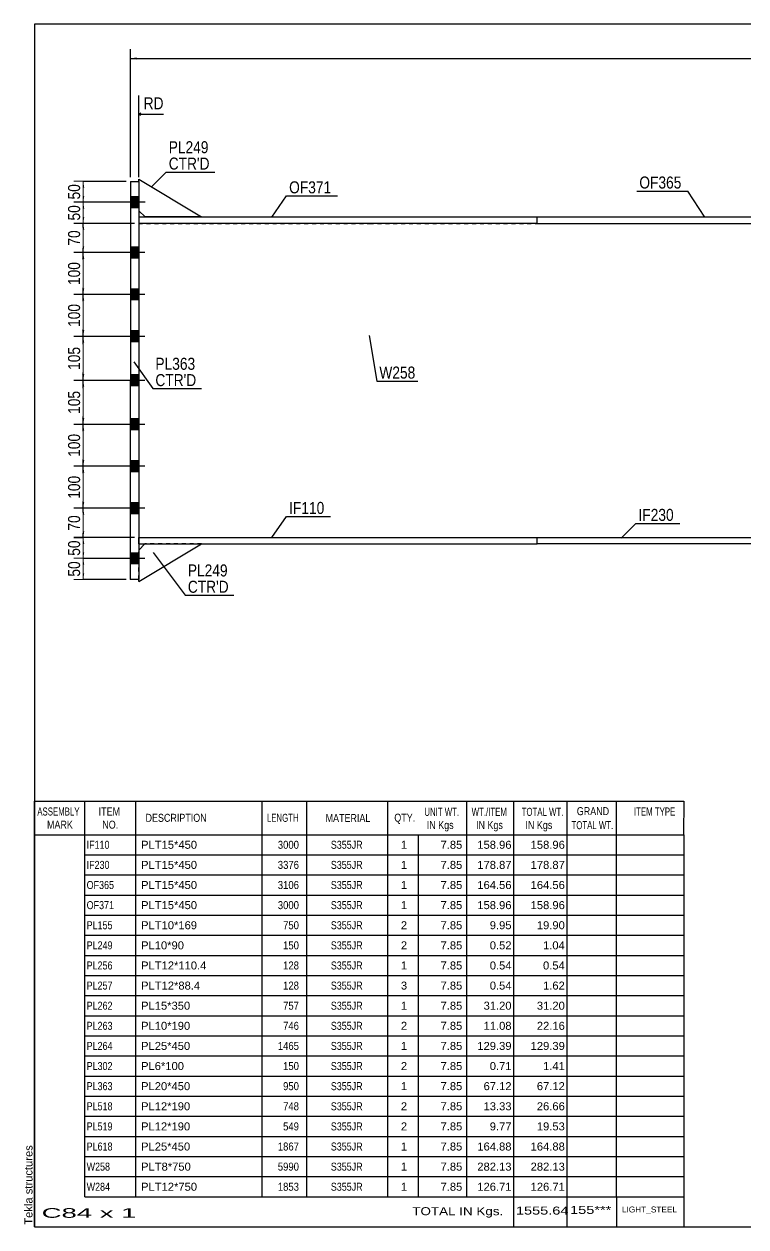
# Model space of a CAD drawing. Header units: millimetres. Extents: x -327 to 86, y -167 to 120.
# Drawn here: x -326.9 to -154.6, y -167 to 120.1 of the extents above; entities that cross this region are included whole.
import ezdxf

# ---------------------------------------------------------------- set-up
doc = ezdxf.new("R2010")
doc.units = ezdxf.units.MM
doc.linetypes.add('DXK_LINE_DOT1', pattern=[1.8814, 0.9407, -0.9407])
doc.styles.add('Arial', font='ARIAL.TTF', dxfattribs={"height": 0.2})
doc.styles.add('Arial Narrow', font='ARIALN.TTF', dxfattribs={"height": 0.2})

# ---------------------------------------------------------------- blocks, each defined once
blk = doc.blocks.new('Unknown-622253932-1209')
at = {"color": 5, "linetype": 'Continuous'}
for p, q in [((85.66, 120.05), (-324.34, 120.05)), ((-324.34, 120.05), (-324.34, -166.95)), ((85.66, -166.95), (85.66, 120.05)), ((-324.34, -166.95), (85.66, -166.95))]:
    blk.add_line(p, q, dxfattribs=at)
at = {"color": 174, "linetype": 'Continuous', "style": 'Arial'}
blk.add_text('Tekla structures', height=1.9102, rotation=90, dxfattribs=at).set_placement((-324.84, -166.45))
blk = doc.blocks.new('Part-622253932-1368 - 1230')
at = {"color": 2, "linetype": 'Continuous'}
for p, q in [((-301.49, 82.52), (-301.5, -12.48)), ((-301.49, 82.52), (-299.49, 82.52)), ((-299.49, 82.52), (-299.5, -12.48)), ((-299.5, -12.48), (-301.5, -12.48))]:
    blk.add_line(p, q, dxfattribs=at)
blk = doc.blocks.new('Bolt-622253932-1261 - 1230')
at = {"linetype": 'Continuous'}
for points in [[(-301.49, 78.82), (-301.49, 76.22), (-299.49, 76.22), (-299.49, 78.82)], [(-301.49, 78.82), (-301.49, 76.22), (-299.49, 76.22), (-299.49, 78.82)], [(-301.5, 66.82), (-301.5, 64.22), (-299.5, 64.22), (-299.5, 66.82)], [(-301.5, 66.82), (-301.5, 64.22), (-299.5, 64.22), (-299.5, 66.82)], [(-301.5, 56.82), (-301.5, 54.22), (-299.5, 54.22), (-299.5, 56.82)], [(-301.5, 56.82), (-301.5, 54.22), (-299.5, 54.22), (-299.5, 56.82)], [(-301.5, 46.82), (-301.5, 44.22), (-299.5, 44.22), (-299.5, 46.82)], [(-301.5, 46.82), (-301.5, 44.22), (-299.5, 44.22), (-299.5, 46.82)], [(-301.5, 36.32), (-301.5, 33.72), (-299.5, 33.72), (-299.5, 36.32)], [(-301.5, 36.32), (-301.5, 33.72), (-299.5, 33.72), (-299.5, 36.32)], [(-301.5, 25.82), (-301.5, 23.22), (-299.5, 23.22), (-299.5, 25.82)], [(-301.5, 25.82), (-301.5, 23.22), (-299.5, 23.22), (-299.5, 25.82)], [(-301.5, 15.82), (-301.5, 13.22), (-299.5, 13.22), (-299.5, 15.82)], [(-301.5, 15.82), (-301.5, 13.22), (-299.5, 13.22), (-299.5, 15.82)], [(-301.5, 5.82), (-301.5, 3.22), (-299.5, 3.22), (-299.5, 5.82)], [(-301.5, 5.82), (-301.5, 3.22), (-299.5, 3.22), (-299.5, 5.82)], [(-301.5, -6.18), (-301.5, -8.78), (-299.5, -8.78), (-299.5, -6.18)], [(-301.5, -6.18), (-301.5, -8.78), (-299.5, -8.78), (-299.5, -6.18)]]:
    blk.add_hatch(color=3, dxfattribs=at).paths.add_polyline_path(points)
at = {"color": 3, "linetype": 'Continuous'}
for p, q in [((-297.99, 77.52), (-306.99, 77.52)), ((-297.99, 77.52), (-306.99, 77.52)), ((-299.49, 78.82), (-301.49, 78.82)), ((-299.49, 78.82), (-301.49, 78.82)), ((-299.49, 76.22), (-301.49, 76.22)), ((-299.49, 76.22), (-301.49, 76.22)), ((-299.5, 66.82), (-301.5, 66.82)), ((-299.5, 66.82), (-301.5, 66.82)), ((-298, 65.52), (-307, 65.52)), ((-298, 65.52), (-307, 65.52)), ((-299.5, 64.22), (-301.5, 64.22)), ((-299.5, 64.22), (-301.5, 64.22)), ((-298, 55.52), (-307, 55.52)), ((-298, 55.52), (-307, 55.52)), ((-299.5, 56.82), (-301.5, 56.82)), ((-299.5, 56.82), (-301.5, 56.82)), ((-299.5, 54.22), (-301.5, 54.22)), ((-299.5, 54.22), (-301.5, 54.22)), ((-299.5, 46.82), (-301.5, 46.82)), ((-299.5, 46.82), (-301.5, 46.82)), ((-298, 45.52), (-307, 45.52)), ((-298, 45.52), (-307, 45.52)), ((-299.5, 44.22), (-301.5, 44.22)), ((-299.5, 44.22), (-301.5, 44.22)), ((-298, 35.02), (-307, 35.02)), ((-298, 35.02), (-307, 35.02)), ((-299.5, 36.32), (-301.5, 36.32)), ((-299.5, 36.32), (-301.5, 36.32)), ((-299.5, 33.72), (-301.5, 33.72)), ((-299.5, 33.72), (-301.5, 33.72)), ((-298, 24.52), (-307, 24.52)), ((-298, 24.52), (-307, 24.52)), ((-299.5, 25.82), (-301.5, 25.82)), ((-299.5, 25.82), (-301.5, 25.82)), ((-299.5, 23.22), (-301.5, 23.22)), ((-299.5, 23.22), (-301.5, 23.22)), ((-298, 14.52), (-307, 14.52)), ((-298, 14.52), (-307, 14.52)), ((-299.5, 15.82), (-301.5, 15.82)), ((-299.5, 15.82), (-301.5, 15.82)), ((-299.5, 13.22), (-301.5, 13.22)), ((-299.5, 13.22), (-301.5, 13.22)), ((-299.5, 5.82), (-301.5, 5.82)), ((-299.5, 5.82), (-301.5, 5.82)), ((-298, 4.52), (-307, 4.52)), ((-298, 4.52), (-307, 4.52)), ((-299.5, 3.22), (-301.5, 3.22)), ((-299.5, 3.22), (-301.5, 3.22)), ((-298, -7.48), (-307, -7.48)), ((-298, -7.48), (-307, -7.48)), ((-299.5, -6.18), (-301.5, -6.18)), ((-299.5, -6.18), (-301.5, -6.18)), ((-299.5, -8.78), (-301.5, -8.78)), ((-299.5, -8.78), (-301.5, -8.78))]:
    blk.add_line(p, q, dxfattribs=at)
blk = doc.blocks.new('Part-622253932-1334 - 1230')
at = {"color": 2, "linetype": 'Continuous'}
for p, q in [((-299.49, 82.52), (-299.49, 83.02)), ((-299.49, 83.02), (-284.49, 74.02)), ((-299.49, 75.52), (-297.99, 74.02)), ((-284.49, 74.02), (-297.99, 74.02))]:
    blk.add_line(p, q, dxfattribs=at)
at = {"color": 7, "linetype": 'DXK_LINE_DOT1'}
blk.add_line((-299.49, 82.52), (-299.49, 75.52), dxfattribs=at)
blk = doc.blocks.new('Part-622253932-1281 - 1230')
at = {"color": 7, "linetype": 'DXK_LINE_DOT1'}
for p, q in [((-299.5, 72.5), (-299.5, -2.5)), ((-299.5, 72.5), (-244.49, 72.5)), ((-244.39, 72.5), (-164.39, 72.5)), ((-164.29, 72.5), (-124.29, 72.5)), ((-124.29, 72.5), (-124.29, -2.5)), ((-299.5, -2.5), (-244.49, -2.5)), ((-244.39, -2.5), (-164.39, -2.5)), ((-164.29, -2.5), (-124.29, -2.5))]:
    blk.add_line(p, q, dxfattribs=at)
blk = doc.blocks.new('Part-622253932-1339 - 1230')
at = {"color": 2, "linetype": 'Continuous'}
for p, q in [((-299.5, -12.98), (-284.54, -4)), ((-299.5, -5.48), (-298.02, -4)), ((-299.5, -12.98), (-299.5, -12.48))]:
    blk.add_line(p, q, dxfattribs=at)
at = {"color": 7, "linetype": 'DXK_LINE_DOT1'}
for p, q in [((-299.5, -12.48), (-299.5, -5.48)), ((-298, -3.98), (-298.02, -4)), ((-284.5, -3.98), (-298, -3.98)), ((-284.54, -4), (-284.5, -3.98))]:
    blk.add_line(p, q, dxfattribs=at)
blk = doc.blocks.new('Part-622253932-1492 - 1230')
at = {"color": 2, "linetype": 'Continuous'}
for p, q in [((-204.39, -4), (-204.39, -2.5)), ((-204.39, -2.5), (-164.39, -2.5)), ((-164.29, -2.5), (-85.72, -2.5)), ((-85.72, -2.5), (-85.72, -4)), ((-164.39, -4), (-204.39, -4)), ((-85.72, -4), (-164.29, -4))]:
    blk.add_line(p, q, dxfattribs=at)
blk = doc.blocks.new('Part-622253932-1558 - 1230')
at = {"color": 2, "linetype": 'Continuous'}
for p, q in [((-164.39, 74), (-204.39, 74)), ((-204.39, 72.5), (-204.39, 74)), ((-204.39, 72.5), (-164.39, 72.5)), ((-112.74, 74), (-164.29, 74)), ((-164.29, 72.5), (-112.74, 72.5)), ((-112.74, 72.5), (-112.74, 74))]:
    blk.add_line(p, q, dxfattribs=at)
blk = doc.blocks.new('Part-622253932-1514 - 1230')
at = {"color": 2, "linetype": 'Continuous'}
for p, q in [((-299.5, -4), (-299.5, -2.5)), ((-299.5, -2.5), (-244.49, -2.5)), ((-244.39, -2.5), (-204.39, -2.5)), ((-204.39, -4), (-204.39, -2.5)), ((-299.5, -4), (-244.49, -4)), ((-244.39, -4), (-204.39, -4))]:
    blk.add_line(p, q, dxfattribs=at)
blk = doc.blocks.new('Part-622253932-1580 - 1230')
at = {"color": 2, "linetype": 'Continuous'}
for p, q in [((-299.5, 74), (-299.5, 72.5)), ((-244.49, 74), (-299.5, 74)), ((-244.49, 72.5), (-299.5, 72.5)), ((-204.39, 74), (-244.39, 74)), ((-204.39, 72.5), (-244.39, 72.5)), ((-204.39, 72.5), (-204.39, 74))]:
    blk.add_line(p, q, dxfattribs=at)
blk = doc.blocks.new('StraightDimension-622253932-13238 - 1230')
at = {"linetype": 'Continuous'}
for points in [[(-312.99, -4), (-312.74, -2.5), (-312.49, -4)], [(-312.49, -5.98), (-312.74, -7.48), (-312.99, -5.98)]]:
    blk.add_hatch(color=7, dxfattribs=at).paths.add_polyline_path(points)
at = {"color": 7, "linetype": 'Continuous'}
for p, q in [((-300.5, -2.5), (-314.99, -2.5)), ((-312.74, -7.48), (-312.74, -2.5)), ((-306.25, -7.48), (-314.99, -7.48))]:
    blk.add_line(p, q, dxfattribs=at)
at = {"color": 0}
blk.add_wipeout([(-312.89, -2.56), (-317.09, -2.56), (-317.09, -7.42), (-312.89, -7.42)], dxfattribs=at)
at = {"color": 3, "style": 'Arial Narrow'}
blk.add_text('50', height=2.863, rotation=90.0002, dxfattribs=at).set_placement((-313.49, -6.82))
blk = doc.blocks.new('StraightDimension-622253932-1798 - 1230')
at = {"linetype": 'Continuous'}
for points in [[(-299.99, 111.59), (-301.49, 111.84), (-299.99, 112.09)], [(72.46, 112.09), (73.96, 111.84), (72.46, 111.59)]]:
    blk.add_hatch(color=7, dxfattribs=at).paths.add_polyline_path(points)
at = {"color": 7, "linetype": 'Continuous'}
for p, q in [((-301.49, 83.52), (-301.49, 114.09)), ((73.96, 73.5), (73.96, 114.09)), ((-301.49, 111.84), (73.96, 111.84))]:
    blk.add_line(p, q, dxfattribs=at)
at = {"color": 0}
blk.add_wipeout([(-109.51, 111.99), (-109.51, 116.19), (-118.02, 116.19), (-118.02, 111.99)], dxfattribs=at)
at = {"color": 3, "style": 'Arial Narrow'}
blk.add_text('7993', height=2.863, dxfattribs=at).set_placement((-117.42, 112.59))
blk = doc.blocks.new('StraightDimension-622253932-13228 - 1230')
at = {"linetype": 'Continuous'}
for points in [[(-312.99, 81.02), (-312.74, 82.52), (-312.49, 81.02)], [(-312.49, 79.02), (-312.74, 77.52), (-312.99, 79.02)]]:
    blk.add_hatch(color=7, dxfattribs=at).paths.add_polyline_path(points)
at = {"color": 7, "linetype": 'Continuous'}
for p, q in [((-302.49, 82.52), (-314.99, 82.52)), ((-312.74, 77.52), (-312.74, 82.52)), ((-306.24, 77.52), (-314.99, 77.52))]:
    blk.add_line(p, q, dxfattribs=at)
at = {"color": 0}
blk.add_wipeout([(-312.89, 82.45), (-317.09, 82.45), (-317.09, 77.6), (-312.89, 77.6)], dxfattribs=at)
at = {"color": 3, "style": 'Arial Narrow'}
blk.add_text('50', height=2.863, rotation=90.0002, dxfattribs=at).set_placement((-313.49, 78.2))
blk = doc.blocks.new('StraightDimension-622253932-13229 - 1230')
at = {"linetype": 'Continuous'}
for points in [[(-312.99, 76.02), (-312.74, 77.52), (-312.49, 76.02)], [(-312.49, 74), (-312.74, 72.5), (-312.99, 74)]]:
    blk.add_hatch(color=7, dxfattribs=at).paths.add_polyline_path(points)
at = {"color": 7, "linetype": 'Continuous'}
for p, q in [((-306.24, 77.52), (-314.99, 77.52)), ((-312.74, 72.5), (-312.74, 77.52)), ((-300.5, 72.5), (-314.99, 72.5))]:
    blk.add_line(p, q, dxfattribs=at)
at = {"color": 0}
blk.add_wipeout([(-312.89, 77.44), (-317.09, 77.44), (-317.09, 72.58), (-312.89, 72.58)], dxfattribs=at)
at = {"color": 3, "style": 'Arial Narrow'}
blk.add_text('50', height=2.863, rotation=90.0002, dxfattribs=at).set_placement((-313.49, 73.18))
blk = doc.blocks.new('StraightDimension-622253932-13230 - 1230')
at = {"linetype": 'Continuous'}
for points in [[(-312.99, 71), (-312.74, 72.5), (-312.49, 71)], [(-312.49, 67.02), (-312.74, 65.52), (-312.99, 67.02)]]:
    blk.add_hatch(color=7, dxfattribs=at).paths.add_polyline_path(points)
at = {"color": 7, "linetype": 'Continuous'}
for p, q in [((-300.5, 72.5), (-314.99, 72.5)), ((-312.74, 65.52), (-312.74, 72.5)), ((-306.25, 65.52), (-314.99, 65.52))]:
    blk.add_line(p, q, dxfattribs=at)
at = {"color": 0}
blk.add_wipeout([(-312.89, 71.44), (-317.09, 71.44), (-317.09, 66.58), (-312.89, 66.58)], dxfattribs=at)
at = {"color": 3, "style": 'Arial Narrow'}
blk.add_text('70', height=2.863, rotation=90.0002, dxfattribs=at).set_placement((-313.49, 67.18))
blk = doc.blocks.new('StraightDimension-622253932-13231 - 1230')
at = {"linetype": 'Continuous'}
for points in [[(-312.99, 64.02), (-312.74, 65.52), (-312.49, 64.02)], [(-312.49, 57.02), (-312.74, 55.52), (-312.99, 57.02)]]:
    blk.add_hatch(color=7, dxfattribs=at).paths.add_polyline_path(points)
at = {"color": 7, "linetype": 'Continuous'}
for p, q in [((-306.25, 65.52), (-314.99, 65.52)), ((-312.74, 55.52), (-312.74, 65.52)), ((-306.25, 55.52), (-314.99, 55.52))]:
    blk.add_line(p, q, dxfattribs=at)
at = {"color": 0}
blk.add_wipeout([(-312.89, 63.87), (-317.09, 63.87), (-317.09, 57.18), (-312.89, 57.18)], dxfattribs=at)
at = {"color": 3, "style": 'Arial Narrow'}
blk.add_text('100', height=2.863, rotation=90.0002, dxfattribs=at).set_placement((-313.49, 57.78))
blk = doc.blocks.new('StraightDimension-622253932-13232 - 1230')
at = {"linetype": 'Continuous'}
for points in [[(-312.99, 54.02), (-312.74, 55.52), (-312.49, 54.02)], [(-312.49, 47.02), (-312.74, 45.52), (-312.99, 47.02)]]:
    blk.add_hatch(color=7, dxfattribs=at).paths.add_polyline_path(points)
at = {"color": 7, "linetype": 'Continuous'}
for p, q in [((-306.25, 55.52), (-314.99, 55.52)), ((-312.74, 45.52), (-312.74, 55.52)), ((-306.25, 45.52), (-314.99, 45.52))]:
    blk.add_line(p, q, dxfattribs=at)
at = {"color": 0}
blk.add_wipeout([(-312.89, 53.87), (-317.09, 53.87), (-317.09, 47.18), (-312.89, 47.18)], dxfattribs=at)
at = {"color": 3, "style": 'Arial Narrow'}
blk.add_text('100', height=2.863, rotation=90.0002, dxfattribs=at).set_placement((-313.49, 47.78))
blk = doc.blocks.new('StraightDimension-622253932-13233 - 1230')
at = {"linetype": 'Continuous'}
for points in [[(-312.99, 44.02), (-312.74, 45.52), (-312.49, 44.02)], [(-312.49, 36.52), (-312.74, 35.02), (-312.99, 36.52)]]:
    blk.add_hatch(color=7, dxfattribs=at).paths.add_polyline_path(points)
at = {"color": 7, "linetype": 'Continuous'}
for p, q in [((-306.25, 45.52), (-314.99, 45.52)), ((-312.74, 35.02), (-312.74, 45.52)), ((-306.25, 35.02), (-314.99, 35.02))]:
    blk.add_line(p, q, dxfattribs=at)
at = {"color": 0}
blk.add_wipeout([(-312.89, 43.62), (-317.09, 43.62), (-317.09, 36.93), (-312.89, 36.93)], dxfattribs=at)
at = {"color": 3, "style": 'Arial Narrow'}
blk.add_text('105', height=2.863, rotation=90.0002, dxfattribs=at).set_placement((-313.49, 37.53))
blk = doc.blocks.new('StraightDimension-622253932-13234 - 1230')
at = {"linetype": 'Continuous'}
for points in [[(-312.99, 33.52), (-312.74, 35.02), (-312.49, 33.52)], [(-312.49, 26.02), (-312.74, 24.52), (-312.99, 26.02)]]:
    blk.add_hatch(color=7, dxfattribs=at).paths.add_polyline_path(points)
at = {"color": 7, "linetype": 'Continuous'}
for p, q in [((-306.25, 35.02), (-314.99, 35.02)), ((-312.74, 24.52), (-312.74, 35.02)), ((-306.25, 24.52), (-314.99, 24.52))]:
    blk.add_line(p, q, dxfattribs=at)
at = {"color": 0}
blk.add_wipeout([(-312.89, 33.12), (-317.09, 33.12), (-317.09, 26.43), (-312.89, 26.43)], dxfattribs=at)
at = {"color": 3, "style": 'Arial Narrow'}
blk.add_text('105', height=2.863, rotation=90.0002, dxfattribs=at).set_placement((-313.49, 27.03))
blk = doc.blocks.new('StraightDimension-622253932-13235 - 1230')
at = {"linetype": 'Continuous'}
for points in [[(-312.99, 23.02), (-312.74, 24.52), (-312.49, 23.02)], [(-312.49, 16.02), (-312.74, 14.52), (-312.99, 16.02)]]:
    blk.add_hatch(color=7, dxfattribs=at).paths.add_polyline_path(points)
at = {"color": 7, "linetype": 'Continuous'}
for p, q in [((-306.25, 24.52), (-314.99, 24.52)), ((-312.74, 14.52), (-312.74, 24.52)), ((-306.25, 14.52), (-314.99, 14.52))]:
    blk.add_line(p, q, dxfattribs=at)
at = {"color": 0}
blk.add_wipeout([(-312.89, 22.87), (-317.09, 22.87), (-317.09, 16.18), (-312.89, 16.18)], dxfattribs=at)
at = {"color": 3, "style": 'Arial Narrow'}
blk.add_text('100', height=2.863, rotation=90.0002, dxfattribs=at).set_placement((-313.49, 16.78))
blk = doc.blocks.new('StraightDimension-622253932-13236 - 1230')
at = {"linetype": 'Continuous'}
for points in [[(-312.99, 13.02), (-312.74, 14.52), (-312.49, 13.02)], [(-312.49, 6.02), (-312.74, 4.52), (-312.99, 6.02)]]:
    blk.add_hatch(color=7, dxfattribs=at).paths.add_polyline_path(points)
at = {"color": 7, "linetype": 'Continuous'}
for p, q in [((-306.25, 14.52), (-314.99, 14.52)), ((-312.74, 4.52), (-312.74, 14.52)), ((-306.25, 4.52), (-314.99, 4.52))]:
    blk.add_line(p, q, dxfattribs=at)
at = {"color": 0}
blk.add_wipeout([(-312.89, 12.87), (-317.09, 12.87), (-317.09, 6.18), (-312.89, 6.18)], dxfattribs=at)
at = {"color": 3, "style": 'Arial Narrow'}
blk.add_text('100', height=2.863, rotation=90.0002, dxfattribs=at).set_placement((-313.49, 6.78))
blk = doc.blocks.new('StraightDimension-622253932-13237 - 1230')
at = {"linetype": 'Continuous'}
for points in [[(-312.99, 3.02), (-312.74, 4.52), (-312.49, 3.02)], [(-312.49, -1), (-312.74, -2.5), (-312.99, -1)]]:
    blk.add_hatch(color=7, dxfattribs=at).paths.add_polyline_path(points)
at = {"color": 7, "linetype": 'Continuous'}
for p, q in [((-306.25, 4.52), (-314.99, 4.52)), ((-312.74, -2.5), (-312.74, 4.52)), ((-300.5, -2.5), (-314.99, -2.5))]:
    blk.add_line(p, q, dxfattribs=at)
at = {"color": 0}
blk.add_wipeout([(-312.89, 3.44), (-317.09, 3.44), (-317.09, -1.42), (-312.89, -1.42)], dxfattribs=at)
at = {"color": 3, "style": 'Arial Narrow'}
blk.add_text('70', height=2.863, rotation=90.0002, dxfattribs=at).set_placement((-313.49, -0.82))
blk = doc.blocks.new('StraightDimension-622253932-13239 - 1230')
at = {"linetype": 'Continuous'}
for points in [[(-312.99, -8.98), (-312.74, -7.48), (-312.49, -8.98)], [(-312.49, -10.98), (-312.74, -12.48), (-312.99, -10.98)]]:
    blk.add_hatch(color=7, dxfattribs=at).paths.add_polyline_path(points)
at = {"color": 7, "linetype": 'Continuous'}
for p, q in [((-306.25, -7.48), (-314.99, -7.48)), ((-312.74, -12.48), (-312.74, -7.48)), ((-302.5, -12.48), (-314.99, -12.48))]:
    blk.add_line(p, q, dxfattribs=at)
at = {"color": 0}
blk.add_wipeout([(-312.89, -7.55), (-317.09, -7.55), (-317.09, -12.4), (-312.89, -12.4)], dxfattribs=at)
at = {"color": 3, "style": 'Arial Narrow'}
blk.add_text('50', height=2.863, rotation=90.0002, dxfattribs=at).set_placement((-313.49, -11.8))
blk = doc.blocks.new('StraightDimension-622253932-14070 - 1230')
at = {"linetype": 'Continuous'}
blk.add_hatch(color=7, dxfattribs=at).paths.add_polyline_path([(-114.24, 98.01), (-112.74, 97.76), (-114.24, 97.51)])
at = {"color": 7, "linetype": 'Continuous'}
for p, q in [((-112.74, 76), (-112.74, 102.26)), ((-122.8, 97.76), (-112.74, 97.76))]:
    blk.add_line(p, q, dxfattribs=at)
at = {"color": 0, "linetype": 'Continuous'}
blk.add_wipeout([(-292.96, 99.11), (-292.96, 103.31), (-298.91, 103.31), (-298.91, 99.11)], dxfattribs=at)
at = {"color": 7, "linetype": 'Continuous'}
for p, q in [((-299.49, 83.52), (-299.49, 103.01)), ((-298.99, 98.76), (-299.49, 98.51)), ((-298.99, 98.26), (-299.49, 98.51)), ((-293.56, 98.51), (-299.49, 98.51))]:
    blk.add_line(p, q, dxfattribs=at)
at = {"color": 3, "linetype": 'Continuous', "style": 'Arial Narrow'}
blk.add_text('RD', height=2.863, dxfattribs=at).set_placement((-298.31, 99.71))
at = {"color": 0}
blk.add_wipeout([(-113.51, 98.66), (-113.51, 102.86), (-122.02, 102.86), (-122.02, 98.66)], dxfattribs=at)
at = {"color": 3, "style": 'Arial Narrow'}
blk.add_text('6106', height=2.863, dxfattribs=at).set_placement((-121.42, 99.26))
blk = doc.blocks.new('CBS_BOM-622253932-16036')
at = {"color": 7, "linetype": 'Continuous'}
for p, q in [((-324.37, -73.38), (-324.37, -65.38)), ((-324.37, -65.38), (-169.45, -65.38)), ((-312.37, -73.38), (-312.37, -65.38)), ((-300.18, -73.38), (-300.18, -65.38)), ((-270.02, -73.38), (-270.02, -65.38)), ((-259.34, -73.38), (-259.34, -65.38)), ((-240.02, -73.38), (-240.02, -65.38)), ((-221.22, -73.38), (-221.22, -65.38)), ((-210.01, -73.38), (-210.01, -65.38)), ((-197.22, -73.38), (-197.22, -65.38)), ((-185.47, -73.38), (-185.47, -65.38)), ((-169.45, -65.39), (-169.46, -73.37)), ((-324.37, -73.38), (-169.45, -73.38)), ((-324.37, -78.18), (-324.37, -73.38)), ((-312.37, -78.18), (-312.37, -73.38)), ((-300.18, -78.18), (-300.18, -73.38)), ((-270.02, -78.18), (-270.02, -73.38)), ((-259.34, -78.18), (-259.34, -73.38)), ((-240.02, -78.18), (-240.02, -73.38)), ((-232.76, -78.18), (-232.76, -73.38)), ((-221.22, -78.18), (-221.22, -73.38)), ((-210.01, -78.18), (-210.01, -73.38)), ((-197.22, -78.18), (-197.22, -73.38)), ((-185.46, -78.18), (-185.46, -73.38)), ((-169.45, -73.38), (-169.45, -78.18)), ((-324.37, -82.98), (-324.37, -78.18)), ((-312.37, -78.18), (-169.45, -78.18)), ((-312.37, -82.98), (-312.37, -78.18)), ((-300.18, -82.98), (-300.18, -78.18)), ((-270.02, -82.98), (-270.02, -78.18)), ((-259.34, -82.98), (-259.34, -78.18)), ((-240.02, -82.98), (-240.02, -78.18)), ((-232.76, -82.98), (-232.76, -78.18)), ((-221.22, -82.98), (-221.22, -78.18)), ((-210.01, -82.98), (-210.01, -78.18)), ((-197.22, -82.98), (-197.22, -78.18)), ((-185.46, -82.98), (-185.46, -78.18)), ((-169.45, -78.18), (-169.45, -82.98)), ((-324.37, -87.78), (-324.37, -82.98)), ((-312.37, -82.98), (-169.45, -82.98)), ((-312.37, -87.78), (-312.37, -82.98)), ((-300.18, -87.78), (-300.18, -82.98)), ((-270.02, -87.78), (-270.02, -82.98)), ((-259.34, -87.78), (-259.34, -82.98)), ((-240.02, -87.78), (-240.02, -82.98)), ((-232.76, -87.78), (-232.76, -82.98)), ((-221.22, -87.78), (-221.22, -82.98)), ((-210.01, -87.78), (-210.01, -82.98)), ((-197.22, -87.78), (-197.22, -82.98)), ((-185.46, -87.78), (-185.46, -82.98)), ((-169.45, -82.98), (-169.45, -87.78)), ((-324.37, -92.58), (-324.37, -87.78)), ((-312.37, -87.78), (-169.45, -87.78)), ((-312.37, -92.58), (-312.37, -87.78)), ((-300.18, -92.58), (-300.18, -87.78)), ((-270.02, -92.58), (-270.02, -87.78)), ((-259.34, -92.58), (-259.34, -87.78)), ((-240.02, -92.58), (-240.02, -87.78)), ((-232.76, -92.58), (-232.76, -87.78)), ((-221.22, -92.58), (-221.22, -87.78)), ((-210.01, -92.58), (-210.01, -87.78)), ((-197.22, -92.58), (-197.22, -87.78)), ((-185.46, -92.58), (-185.46, -87.78)), ((-169.45, -87.78), (-169.45, -92.58)), ((-324.37, -97.38), (-324.37, -92.58)), ((-312.37, -92.58), (-169.45, -92.58)), ((-312.37, -97.38), (-312.37, -92.58)), ((-300.18, -97.38), (-300.18, -92.58)), ((-270.02, -97.38), (-270.02, -92.58)), ((-259.34, -97.38), (-259.34, -92.58)), ((-240.02, -97.38), (-240.02, -92.58)), ((-232.76, -97.38), (-232.76, -92.58)), ((-221.22, -97.38), (-221.22, -92.58)), ((-210.01, -97.38), (-210.01, -92.58)), ((-197.22, -97.38), (-197.22, -92.58)), ((-185.46, -97.38), (-185.46, -92.58)), ((-169.45, -92.58), (-169.45, -97.38)), ((-324.37, -102.18), (-324.37, -97.38)), ((-312.37, -97.38), (-169.45, -97.38)), ((-312.37, -102.18), (-312.37, -97.38)), ((-300.18, -102.18), (-300.18, -97.38)), ((-270.02, -102.18), (-270.02, -97.38)), ((-259.34, -102.18), (-259.34, -97.38)), ((-240.02, -102.18), (-240.02, -97.38)), ((-232.76, -102.18), (-232.76, -97.38)), ((-221.22, -102.18), (-221.22, -97.38)), ((-210.01, -102.18), (-210.01, -97.38)), ((-197.22, -102.18), (-197.22, -97.38)), ((-185.46, -102.18), (-185.46, -97.38)), ((-169.45, -97.38), (-169.45, -102.18)), ((-324.37, -106.98), (-324.37, -102.18)), ((-312.37, -102.18), (-169.45, -102.18)), ((-312.37, -106.98), (-312.37, -102.18)), ((-300.18, -106.98), (-300.18, -102.18)), ((-270.02, -106.98), (-270.02, -102.18)), ((-259.34, -106.98), (-259.34, -102.18)), ((-240.02, -106.98), (-240.02, -102.18)), ((-232.76, -106.98), (-232.76, -102.18)), ((-221.22, -106.98), (-221.22, -102.18)), ((-210.01, -106.98), (-210.01, -102.18)), ((-197.22, -106.98), (-197.22, -102.18)), ((-185.46, -106.98), (-185.46, -102.18)), ((-169.45, -102.18), (-169.45, -106.98)), ((-324.37, -111.78), (-324.37, -106.98)), ((-312.37, -106.98), (-169.45, -106.98)), ((-312.37, -111.78), (-312.37, -106.98)), ((-300.18, -111.78), (-300.18, -106.98)), ((-270.02, -111.78), (-270.02, -106.98)), ((-259.34, -111.78), (-259.34, -106.98)), ((-240.02, -111.78), (-240.02, -106.98)), ((-232.76, -111.78), (-232.76, -106.98)), ((-221.22, -111.78), (-221.22, -106.98)), ((-210.01, -111.78), (-210.01, -106.98)), ((-197.22, -111.78), (-197.22, -106.98)), ((-185.46, -111.78), (-185.46, -106.98)), ((-169.45, -106.98), (-169.45, -111.78)), ((-324.37, -116.58), (-324.37, -111.78)), ((-312.37, -111.78), (-169.45, -111.78)), ((-312.37, -116.58), (-312.37, -111.78)), ((-300.18, -116.58), (-300.18, -111.78)), ((-270.02, -116.58), (-270.02, -111.78)), ((-259.34, -116.58), (-259.34, -111.78)), ((-240.02, -116.58), (-240.02, -111.78)), ((-232.76, -116.58), (-232.76, -111.78)), ((-221.22, -116.58), (-221.22, -111.78)), ((-210.01, -116.58), (-210.01, -111.78)), ((-197.22, -116.58), (-197.22, -111.78)), ((-185.46, -116.58), (-185.46, -111.78)), ((-169.45, -111.78), (-169.45, -116.58)), ((-324.37, -121.38), (-324.37, -116.58)), ((-312.37, -116.58), (-169.45, -116.58)), ((-312.37, -121.38), (-312.37, -116.58)), ((-300.18, -121.38), (-300.18, -116.58)), ((-270.02, -121.38), (-270.02, -116.58)), ((-259.34, -121.38), (-259.34, -116.58)), ((-240.02, -121.38), (-240.02, -116.58)), ((-232.76, -121.38), (-232.76, -116.58)), ((-221.22, -121.38), (-221.22, -116.58)), ((-210.01, -121.38), (-210.01, -116.58)), ((-197.22, -121.38), (-197.22, -116.58)), ((-185.46, -121.38), (-185.46, -116.58)), ((-169.45, -116.58), (-169.45, -121.38)), ((-324.37, -126.18), (-324.37, -121.38)), ((-312.37, -121.38), (-169.45, -121.38)), ((-312.37, -126.18), (-312.37, -121.38)), ((-300.18, -126.18), (-300.18, -121.38)), ((-270.02, -126.18), (-270.02, -121.38)), ((-259.34, -126.18), (-259.34, -121.38)), ((-240.02, -126.18), (-240.02, -121.38)), ((-232.76, -126.18), (-232.76, -121.38)), ((-221.22, -126.18), (-221.22, -121.38)), ((-210.01, -126.18), (-210.01, -121.38)), ((-197.22, -126.18), (-197.22, -121.38)), ((-185.46, -126.18), (-185.46, -121.38)), ((-169.45, -121.38), (-169.45, -126.18)), ((-324.37, -130.98), (-324.37, -126.18)), ((-312.37, -126.18), (-169.45, -126.18)), ((-312.37, -130.98), (-312.37, -126.18)), ((-300.18, -130.98), (-300.18, -126.18)), ((-270.02, -130.98), (-270.02, -126.18)), ((-259.34, -130.98), (-259.34, -126.18)), ((-240.02, -130.98), (-240.02, -126.18)), ((-232.76, -130.98), (-232.76, -126.18)), ((-221.22, -130.98), (-221.22, -126.18)), ((-210.01, -130.98), (-210.01, -126.18)), ((-197.22, -130.98), (-197.22, -126.18)), ((-185.46, -130.98), (-185.46, -126.18)), ((-169.45, -126.18), (-169.45, -130.98)), ((-324.37, -135.78), (-324.37, -130.98)), ((-312.37, -130.98), (-169.45, -130.98)), ((-312.37, -135.78), (-312.37, -130.98)), ((-300.18, -135.78), (-300.18, -130.98)), ((-270.02, -135.78), (-270.02, -130.98)), ((-259.34, -135.78), (-259.34, -130.98)), ((-240.02, -135.78), (-240.02, -130.98)), ((-232.76, -135.78), (-232.76, -130.98)), ((-221.22, -135.78), (-221.22, -130.98)), ((-210.01, -135.78), (-210.01, -130.98)), ((-197.22, -135.78), (-197.22, -130.98)), ((-185.46, -135.78), (-185.46, -130.98)), ((-169.45, -130.98), (-169.45, -135.78)), ((-324.37, -140.58), (-324.37, -135.78)), ((-312.37, -135.78), (-169.45, -135.78)), ((-312.37, -140.58), (-312.37, -135.78)), ((-300.18, -140.58), (-300.18, -135.78)), ((-270.02, -140.58), (-270.02, -135.78)), ((-259.34, -140.58), (-259.34, -135.78)), ((-240.02, -140.58), (-240.02, -135.78)), ((-232.76, -140.58), (-232.76, -135.78)), ((-221.22, -140.58), (-221.22, -135.78)), ((-210.01, -140.58), (-210.01, -135.78)), ((-197.22, -140.58), (-197.22, -135.78)), ((-185.46, -140.58), (-185.46, -135.78)), ((-169.45, -135.78), (-169.45, -140.58)), ((-324.37, -145.38), (-324.37, -140.58)), ((-312.37, -140.58), (-169.45, -140.58)), ((-312.37, -145.38), (-312.37, -140.58)), ((-300.18, -145.38), (-300.18, -140.58)), ((-270.02, -145.38), (-270.02, -140.58)), ((-259.34, -145.38), (-259.34, -140.58)), ((-240.02, -145.38), (-240.02, -140.58)), ((-232.76, -145.38), (-232.76, -140.58)), ((-221.22, -145.38), (-221.22, -140.58)), ((-210.01, -145.38), (-210.01, -140.58)), ((-197.22, -145.38), (-197.22, -140.58)), ((-185.46, -145.38), (-185.46, -140.58)), ((-169.45, -140.58), (-169.45, -145.38)), ((-324.37, -150.18), (-324.37, -145.38)), ((-312.37, -145.38), (-169.45, -145.38)), ((-312.37, -150.18), (-312.37, -145.38)), ((-300.18, -150.18), (-300.18, -145.38)), ((-270.02, -150.18), (-270.02, -145.38)), ((-259.34, -150.18), (-259.34, -145.38)), ((-240.02, -150.18), (-240.02, -145.38)), ((-232.76, -150.18), (-232.76, -145.38)), ((-221.22, -150.18), (-221.22, -145.38)), ((-210.01, -150.18), (-210.01, -145.38)), ((-197.22, -150.18), (-197.22, -145.38)), ((-185.46, -150.18), (-185.46, -145.38)), ((-169.45, -145.38), (-169.45, -150.18)), ((-324.37, -154.98), (-324.37, -150.18)), ((-312.37, -150.18), (-169.45, -150.18)), ((-312.37, -154.98), (-312.37, -150.18)), ((-300.18, -154.98), (-300.18, -150.18)), ((-270.02, -154.98), (-270.02, -150.18)), ((-259.34, -154.98), (-259.34, -150.18)), ((-240.02, -154.98), (-240.02, -150.18)), ((-232.76, -154.98), (-232.76, -150.18)), ((-221.22, -154.98), (-221.22, -150.18)), ((-210.01, -154.98), (-210.01, -150.18)), ((-197.22, -154.98), (-197.22, -150.18)), ((-185.46, -154.98), (-185.46, -150.18)), ((-169.45, -150.18), (-169.45, -154.98)), ((-324.37, -159.78), (-324.37, -154.98)), ((-312.37, -154.98), (-169.45, -154.98)), ((-312.37, -159.78), (-312.37, -154.98)), ((-300.18, -159.78), (-300.18, -154.98)), ((-270.02, -159.78), (-270.02, -154.98)), ((-259.34, -159.78), (-259.34, -154.98)), ((-240.02, -159.78), (-240.02, -154.98)), ((-232.76, -159.78), (-232.76, -154.98)), ((-221.22, -159.78), (-221.22, -154.98)), ((-210.01, -159.78), (-210.01, -154.98)), ((-197.22, -159.78), (-197.22, -154.98)), ((-185.46, -159.78), (-185.46, -154.98)), ((-169.45, -154.98), (-169.45, -159.78)), ((-324.37, -166.98), (-324.37, -159.8)), ((-312.37, -159.78), (-169.45, -159.78)), ((-210.01, -166.98), (-210.01, -159.8)), ((-197.22, -166.98), (-197.22, -159.8)), ((-185.42, -166.98), (-185.42, -159.8)), ((-169.45, -159.78), (-169.45, -166.98)), ((-324.37, -166.98), (-169.45, -166.98))]:
    blk.add_line(p, q, dxfattribs=at)
at = {"color": 3, "linetype": 'Continuous', "style": 'Arial'}
for s, height, width, p in [('ASSEMBLY', 1.91, 0.7, (-323.69, -68.8)), ('ITEM', 1.91, 0.8, (-309.05, -68.8)), ('DESCRIPTION', 1.9102, 0.8, (-297.86, -70.31)), ('LENGTH', 1.91, 0.7, (-268.91, -70.31)), ('MATERIAL', 1.91, 0.8, (-254.89, -70.36)), ('QTY.', 1.91, 0.8, (-238.5, -70.28)), ('UNIT WT.', 1.91, 0.7, (-231.33, -68.88)), ('WT./ITEM', 1.91, 0.7, (-220.04, -68.88)), ('TOTAL WT.', 1.91, 0.7, (-208.11, -68.88)), ('GRAND', 1.91, 0.8, (-194.95, -68.72)), ('ITEM TYPE', 1.91, 0.7, (-181.31, -68.8)), ('MARK', 1.91, 0.8, (-321.37, -71.94)), ('NO.', 1.91, 0.8, (-308.19, -71.94)), ('IN Kgs', 1.91, 0.8, (-230.75, -72.02)), ('IN Kgs', 1.91, 0.8, (-219, -72.02)), ('IN Kgs', 1.91, 0.8, (-207.21, -72.02)), ('TOTAL WT.', 1.91, 0.7, (-196.21, -72.06))]:
    blk.add_text(s, height=height, dxfattribs=dict(at, width=width)).set_placement(p)
at = {"color": 7, "linetype": 'Continuous', "style": 'Arial'}
for s, width, p in [('IF110', 0.8, (-311.92, -76.74)), ('3000', 0.85, (-266.3, -76.74)), ('S355JR', 0.8, (-253.65, -76.74)), ('IF230', 0.8, (-311.92, -81.54)), ('3376', 0.85, (-266.3, -81.54)), ('S355JR', 0.8, (-253.65, -81.54)), ('OF365', 0.8, (-311.92, -86.34)), ('3106', 0.85, (-266.3, -86.34)), ('S355JR', 0.8, (-253.65, -86.34)), ('OF371', 0.8, (-311.92, -91.14)), ('3000', 0.85, (-266.3, -91.14)), ('S355JR', 0.8, (-253.65, -91.14)), ('PL155', 0.8, (-311.92, -95.94)), ('750', 0.85, (-265.04, -95.94)), ('S355JR', 0.8, (-253.65, -95.94)), ('PL249', 0.8, (-311.92, -100.74)), ('150', 0.85, (-265.04, -100.74)), ('S355JR', 0.8, (-253.65, -100.74)), ('PL256', 0.8, (-311.92, -105.54)), ('128', 0.85, (-265.04, -105.54)), ('S355JR', 0.8, (-253.65, -105.54)), ('PL257', 0.8, (-311.92, -110.34)), ('128', 0.85, (-265.04, -110.34)), ('S355JR', 0.8, (-253.65, -110.34)), ('PL262', 0.8, (-311.92, -115.14)), ('757', 0.85, (-265.04, -115.14)), ('S355JR', 0.8, (-253.65, -115.14)), ('PL263', 0.8, (-311.92, -119.94)), ('746', 0.85, (-265.04, -119.94)), ('S355JR', 0.8, (-253.65, -119.94)), ('PL264', 0.8, (-311.92, -124.74)), ('1465', 0.85, (-266.3, -124.74)), ('S355JR', 0.8, (-253.65, -124.74)), ('PL302', 0.8, (-311.92, -129.54)), ('150', 0.85, (-265.04, -129.54)), ('S355JR', 0.8, (-253.65, -129.54)), ('PL363', 0.8, (-311.92, -134.34)), ('950', 0.85, (-265.04, -134.34)), ('S355JR', 0.8, (-253.65, -134.34)), ('PL518', 0.8, (-311.92, -139.14)), ('748', 0.85, (-265.04, -139.14)), ('S355JR', 0.8, (-253.65, -139.14)), ('PL519', 0.8, (-311.92, -143.94)), ('549', 0.85, (-265.04, -143.94)), ('S355JR', 0.8, (-253.65, -143.94)), ('PL618', 0.8, (-311.92, -148.74)), ('1867', 0.85, (-266.3, -148.74)), ('S355JR', 0.8, (-253.65, -148.74)), ('W258', 0.8, (-311.92, -153.54)), ('5990', 0.85, (-266.3, -153.54)), ('S355JR', 0.8, (-253.65, -153.54)), ('W284', 0.8, (-311.92, -158.34)), ('1853', 0.85, (-266.3, -158.34)), ('S355JR', 0.8, (-253.65, -158.34))]:
    blk.add_text(s, height=1.91, dxfattribs=dict(at, width=width)).set_placement(p)
for s, height, p in [('PLT15*450', 1.91, (-298.93, -76.74)), ('1', 1.91, (-236.93, -76.74)), ('7.85', 1.91, (-227.47, -76.74)), ('158.96', 1.91, (-218.69, -76.74)), ('158.96', 1.91, (-205.97, -76.74)), ('PLT15*450', 1.91, (-298.93, -81.54)), ('1', 1.91, (-236.93, -81.54)), ('7.85', 1.91, (-227.47, -81.54)), ('178.87', 1.91, (-218.69, -81.54)), ('178.87', 1.91, (-205.97, -81.54)), ('PLT15*450', 1.91, (-298.93, -86.34)), ('1', 1.91, (-236.93, -86.34)), ('7.85', 1.91, (-227.47, -86.34)), ('164.56', 1.91, (-218.69, -86.34)), ('164.56', 1.91, (-205.97, -86.34)), ('PLT15*450', 1.91, (-298.93, -91.14)), ('1', 1.91, (-236.93, -91.14)), ('7.85', 1.91, (-227.47, -91.14)), ('158.96', 1.91, (-218.69, -91.14)), ('158.96', 1.91, (-205.97, -91.14)), ('PLT10*169', 1.91, (-298.93, -95.94)), ('2', 1.91, (-236.93, -95.94)), ('7.85', 1.91, (-227.47, -95.94)), ('9.95', 1.91, (-215.72, -95.94)), ('19.90', 1.91, (-204.49, -95.94)), ('PL10*90', 1.91, (-298.93, -100.74)), ('2', 1.91, (-236.93, -100.74)), ('7.85', 1.91, (-227.47, -100.74)), ('0.52', 1.91, (-215.72, -100.74)), ('1.04', 1.91, (-203.01, -100.74)), ('PLT12*110.4', 1.9102, (-298.93, -105.54)), ('1', 1.91, (-236.93, -105.54)), ('7.85', 1.91, (-227.47, -105.54)), ('0.54', 1.91, (-215.72, -105.54)), ('0.54', 1.91, (-203.01, -105.54)), ('PLT12*88.4', 1.91, (-298.93, -110.34)), ('3', 1.91, (-236.93, -110.34)), ('7.85', 1.91, (-227.47, -110.34)), ('0.54', 1.91, (-215.72, -110.34)), ('1.62', 1.91, (-203.01, -110.34)), ('PL15*350', 1.91, (-298.93, -115.14)), ('1', 1.91, (-236.93, -115.14)), ('7.85', 1.91, (-227.47, -115.14)), ('31.20', 1.91, (-217.2, -115.14)), ('31.20', 1.91, (-204.49, -115.14)), ('PL10*190', 1.91, (-298.93, -119.94)), ('2', 1.91, (-236.93, -119.94)), ('7.85', 1.91, (-227.47, -119.94)), ('11.08', 1.91, (-217.2, -119.94)), ('22.16', 1.91, (-204.49, -119.94)), ('PL25*450', 1.91, (-298.93, -124.74)), ('1', 1.91, (-236.93, -124.74)), ('7.85', 1.91, (-227.47, -124.74)), ('129.39', 1.91, (-218.69, -124.74)), ('129.39', 1.91, (-205.97, -124.74)), ('PL6*100', 1.91, (-298.93, -129.54)), ('2', 1.91, (-236.93, -129.54)), ('7.85', 1.91, (-227.47, -129.54)), ('0.71', 1.91, (-215.72, -129.54)), ('1.41', 1.91, (-203.01, -129.54)), ('PL20*450', 1.91, (-298.93, -134.34)), ('1', 1.91, (-236.93, -134.34)), ('7.85', 1.91, (-227.47, -134.34)), ('67.12', 1.91, (-217.2, -134.34)), ('67.12', 1.91, (-204.49, -134.34)), ('PL12*190', 1.91, (-298.93, -139.14)), ('2', 1.91, (-236.93, -139.14)), ('7.85', 1.91, (-227.47, -139.14)), ('13.33', 1.91, (-217.2, -139.14)), ('26.66', 1.91, (-204.49, -139.14)), ('PL12*190', 1.91, (-298.93, -143.94)), ('2', 1.91, (-236.93, -143.94)), ('7.85', 1.91, (-227.47, -143.94)), ('9.77', 1.91, (-215.72, -143.94)), ('19.53', 1.91, (-204.49, -143.94)), ('PL25*450', 1.91, (-298.93, -148.74)), ('1', 1.91, (-236.93, -148.74)), ('7.85', 1.91, (-227.47, -148.74)), ('164.88', 1.91, (-218.69, -148.74)), ('164.88', 1.91, (-205.97, -148.74)), ('PLT8*750', 1.91, (-298.93, -153.54)), ('1', 1.91, (-236.93, -153.54)), ('7.85', 1.91, (-227.47, -153.54)), ('282.13', 1.91, (-218.69, -153.54)), ('282.13', 1.91, (-205.97, -153.54)), ('PLT12*750', 1.91, (-298.93, -158.34)), ('1', 1.91, (-236.93, -158.34)), ('7.85', 1.91, (-227.47, -158.34)), ('126.71', 1.91, (-218.69, -158.34)), ('126.71', 1.91, (-205.97, -158.34))]:
    blk.add_text(s, height=height, dxfattribs=at).set_placement(p)
at = {"color": 6, "linetype": 'Continuous', "style": 'Arial'}
for s, height, width, p in [('C84 x 1', 2.292, 2.05, (-322.65, -164.79)), ('TOTAL IN Kgs.', 1.9102, 1.2, (-234.21, -164.18)), ('1555.64', 1.91, 1.3, (-209.48, -164.03)), ('155***', 1.91, 1.3, (-196.55, -163.87))]:
    blk.add_text(s, height=height, dxfattribs=dict(at, width=width)).set_placement(p)
blk.add_text('LIGHT_STEEL', height=1.4135, dxfattribs=at).set_placement((-184.2, -163.52))
blk = doc.blocks.new('Mark-622253932-1335 - 1230')
at = {"color": 0}
blk.add_wipeout([(-278.27, -11.75), (-278.27, -8.75), (-287.77, -8.75), (-287.77, -11.75)], dxfattribs=at)
blk.add_wipeout([(-278.27, -11.75), (-278.27, -8.75), (-287.77, -8.75), (-287.77, -11.75)], dxfattribs=at)
blk.add_wipeout([(-278.02, -15.65), (-278.02, -12.65), (-287.77, -12.65), (-287.77, -15.65)], dxfattribs=at)
blk.add_wipeout([(-278.02, -15.65), (-278.02, -12.65), (-287.77, -12.65), (-287.77, -15.65)], dxfattribs=at)
at = {"color": 7, "linetype": 'Continuous'}
for p, q in [((-296.03, -6.07), (-288.37, -16.25)), ((-288.37, -16.25), (-276.77, -16.25))]:
    blk.add_line(p, q, dxfattribs=at)
at = {"color": 3, "style": 'Arial Narrow'}
blk.add_text('PL249', height=2.863, dxfattribs=at).set_placement((-287.77, -11.75))
at = {"color": 1, "style": 'Arial Narrow'}
blk.add_text("CTR'D", height=2.863, dxfattribs=at).set_placement((-287.77, -15.65))
blk = doc.blocks.new('Mark-622253932-1510 - 1230')
at = {"color": 0}
blk.add_wipeout([(-255.19, 3.16), (-255.19, 6.16), (-263.6, 6.16), (-263.6, 3.16)], dxfattribs=at)
blk.add_wipeout([(-255.19, 3.16), (-255.19, 6.16), (-263.6, 6.16), (-263.6, 3.16)], dxfattribs=at)
at = {"color": 7, "linetype": 'Continuous'}
for p, q in [((-267.73, -2.5), (-264.2, 2.56)), ((-264.2, 2.56), (-253.69, 2.56))]:
    blk.add_line(p, q, dxfattribs=at)
at = {"color": 3, "style": 'Arial Narrow'}
blk.add_text('IF110', height=2.863, dxfattribs=at).set_placement((-263.6, 3.16))
blk = doc.blocks.new('Mark-622253932-1277 - 1230')
at = {"color": 0}
blk.add_wipeout([(-233.49, 35.46), (-233.49, 38.46), (-242.07, 38.46), (-242.07, 35.46)], dxfattribs=at)
blk.add_wipeout([(-233.49, 35.46), (-233.49, 38.46), (-242.07, 38.46), (-242.07, 35.46)], dxfattribs=at)
at = {"color": 7, "linetype": 'Continuous'}
for p, q in [((-244.49, 45.7), (-242.67, 34.86)), ((-242.67, 34.86), (-232.89, 34.86))]:
    blk.add_line(p, q, dxfattribs=at)
at = {"color": 3, "style": 'Arial Narrow'}
blk.add_text('W258', height=2.863, dxfattribs=at).set_placement((-242.07, 35.46))
blk = doc.blocks.new('Mark-622253932-1330 - 1230')
at = {"color": 0}
blk.add_wipeout([(-282.83, 89.23), (-282.83, 92.23), (-292.33, 92.23), (-292.33, 89.23)], dxfattribs=at)
blk.add_wipeout([(-282.83, 89.23), (-282.83, 92.23), (-292.33, 92.23), (-292.33, 89.23)], dxfattribs=at)
blk.add_wipeout([(-282.57, 85.33), (-282.57, 88.33), (-292.33, 88.33), (-292.33, 85.33)], dxfattribs=at)
blk.add_wipeout([(-282.57, 85.33), (-282.57, 88.33), (-292.33, 88.33), (-292.33, 85.33)], dxfattribs=at)
at = {"color": 7, "linetype": 'Continuous'}
for p, q in [((-296.47, 81.2), (-292.93, 84.73)), ((-292.93, 84.73), (-281.33, 84.73))]:
    blk.add_line(p, q, dxfattribs=at)
at = {"color": 3, "style": 'Arial Narrow'}
blk.add_text('PL249', height=2.863, dxfattribs=at).set_placement((-292.33, 89.23))
at = {"color": 1, "style": 'Arial Narrow'}
blk.add_text("CTR'D", height=2.863, dxfattribs=at).set_placement((-292.33, 85.33))
blk = doc.blocks.new('Mark-622253932-1364 - 1230')
at = {"color": 0}
blk.add_wipeout([(-286.01, 37.56), (-286.01, 40.56), (-295.51, 40.56), (-295.51, 37.56)], dxfattribs=at)
blk.add_wipeout([(-286.01, 37.56), (-286.01, 40.56), (-295.51, 40.56), (-295.51, 37.56)], dxfattribs=at)
blk.add_wipeout([(-285.76, 33.66), (-285.76, 36.66), (-295.51, 36.66), (-295.51, 33.66)], dxfattribs=at)
blk.add_wipeout([(-285.76, 33.66), (-285.76, 36.66), (-295.51, 36.66), (-295.51, 33.66)], dxfattribs=at)
at = {"color": 7, "linetype": 'Continuous'}
for p, q in [((-300.68, 39.45), (-296.11, 33.06)), ((-296.11, 33.06), (-284.51, 33.06))]:
    blk.add_line(p, q, dxfattribs=at)
at = {"color": 3, "style": 'Arial Narrow'}
blk.add_text('PL363', height=2.863, dxfattribs=at).set_placement((-295.51, 37.56))
at = {"color": 1, "style": 'Arial Narrow'}
blk.add_text("CTR'D", height=2.863, dxfattribs=at).set_placement((-295.51, 33.66))
blk = doc.blocks.new('Mark-622253932-1488 - 1230')
at = {"color": 0}
blk.add_wipeout([(-171.83, 1.5), (-171.83, 4.5), (-180.23, 4.5), (-180.23, 1.5)], dxfattribs=at)
blk.add_wipeout([(-171.83, 1.5), (-171.83, 4.5), (-180.23, 4.5), (-180.23, 1.5)], dxfattribs=at)
at = {"color": 7, "linetype": 'Continuous'}
for p, q in [((-184.37, -2.63), (-180.83, 0.9)), ((-180.83, 0.9), (-170.33, 0.9))]:
    blk.add_line(p, q, dxfattribs=at)
at = {"color": 3, "style": 'Arial Narrow'}
blk.add_text('IF230', height=2.863, dxfattribs=at).set_placement((-180.23, 1.5))
blk = doc.blocks.new('Mark-622253932-1554 - 1230')
at = {"color": 7, "linetype": 'Continuous'}
blk.add_line((-164.38, 73.99), (-168.48, 80.21), dxfattribs=at)
at = {"color": 0}
blk.add_wipeout([(-169.98, 80.81), (-169.98, 83.81), (-180.03, 83.81), (-180.03, 80.81)], dxfattribs=at)
blk.add_wipeout([(-169.98, 80.81), (-169.98, 83.81), (-180.03, 83.81), (-180.03, 80.81)], dxfattribs=at)
at = {"color": 7, "linetype": 'Continuous'}
blk.add_line((-180.63, 80.21), (-168.48, 80.21), dxfattribs=at)
at = {"color": 3, "style": 'Arial Narrow'}
blk.add_text('OF365', height=2.863, dxfattribs=at).set_placement((-180.03, 80.81))
blk = doc.blocks.new('Mark-622253932-1576 - 1230')
at = {"color": 0}
blk.add_wipeout([(-253.55, 79.66), (-253.55, 82.66), (-263.6, 82.66), (-263.6, 79.66)], dxfattribs=at)
blk.add_wipeout([(-253.55, 79.66), (-253.55, 82.66), (-263.6, 82.66), (-263.6, 79.66)], dxfattribs=at)
at = {"color": 7, "linetype": 'Continuous'}
for p, q in [((-267.73, 74), (-264.2, 79.06)), ((-264.2, 79.06), (-252.05, 79.06))]:
    blk.add_line(p, q, dxfattribs=at)
at = {"color": 3, "style": 'Arial Narrow'}
blk.add_text('OF371', height=2.863, dxfattribs=at).set_placement((-263.6, 79.66))

msp = doc.modelspace()

# ---------------------------------------------------------------- block references
for name in ['Unknown-622253932-1209', 'Part-622253932-1368 - 1230', 'Part-622253932-1334 - 1230', 'Bolt-622253932-1261 - 1230', 'Part-622253932-1580 - 1230', 'Part-622253932-1281 - 1230', 'Part-622253932-1558 - 1230', 'Part-622253932-1514 - 1230', 'Part-622253932-1492 - 1230', 'Part-622253932-1339 - 1230', 'CBS_BOM-622253932-16036']:
    msp.add_blockref(name, (0, 0))

# ---------------------------------------------------------------- next in the draw order: block references
for name in ['StraightDimension-622253932-1798 - 1230', 'Mark-622253932-1277 - 1230', 'Mark-622253932-1364 - 1230', 'Mark-622253932-1510 - 1230', 'Mark-622253932-1488 - 1230', 'StraightDimension-622253932-13238 - 1230', 'Mark-622253932-1335 - 1230']:
    msp.add_blockref(name, (0, 0))

# ---------------------------------------------------------------- next in the draw order: block references
for name in ['StraightDimension-622253932-13228 - 1230', 'StraightDimension-622253932-13239 - 1230']:
    msp.add_blockref(name, (0, 0))

# ---------------------------------------------------------------- next in the draw order: block references
msp.add_blockref('StraightDimension-622253932-13229 - 1230', (0, 0))

# ---------------------------------------------------------------- next in the draw order: block references
for name in ['StraightDimension-622253932-14070 - 1230', 'StraightDimension-622253932-13230 - 1230']:
    msp.add_blockref(name, (0, 0))

# ---------------------------------------------------------------- next in the draw order: block references
for name in ['Mark-622253932-1330 - 1230', 'Mark-622253932-1554 - 1230', 'Mark-622253932-1576 - 1230', 'StraightDimension-622253932-13231 - 1230']:
    msp.add_blockref(name, (0, 0))

# ---------------------------------------------------------------- next in the draw order: block references
msp.add_blockref('StraightDimension-622253932-13232 - 1230', (0, 0))

# ---------------------------------------------------------------- next in the draw order: block references
msp.add_blockref('StraightDimension-622253932-13233 - 1230', (0, 0))

# ---------------------------------------------------------------- next in the draw order: block references
msp.add_blockref('StraightDimension-622253932-13234 - 1230', (0, 0))

# ---------------------------------------------------------------- next in the draw order: block references
msp.add_blockref('StraightDimension-622253932-13235 - 1230', (0, 0))

# ---------------------------------------------------------------- next in the draw order: block references
msp.add_blockref('StraightDimension-622253932-13236 - 1230', (0, 0))

# ---------------------------------------------------------------- next in the draw order: block references
msp.add_blockref('StraightDimension-622253932-13237 - 1230', (0, 0))

doc.saveas('drawing.dxf')
